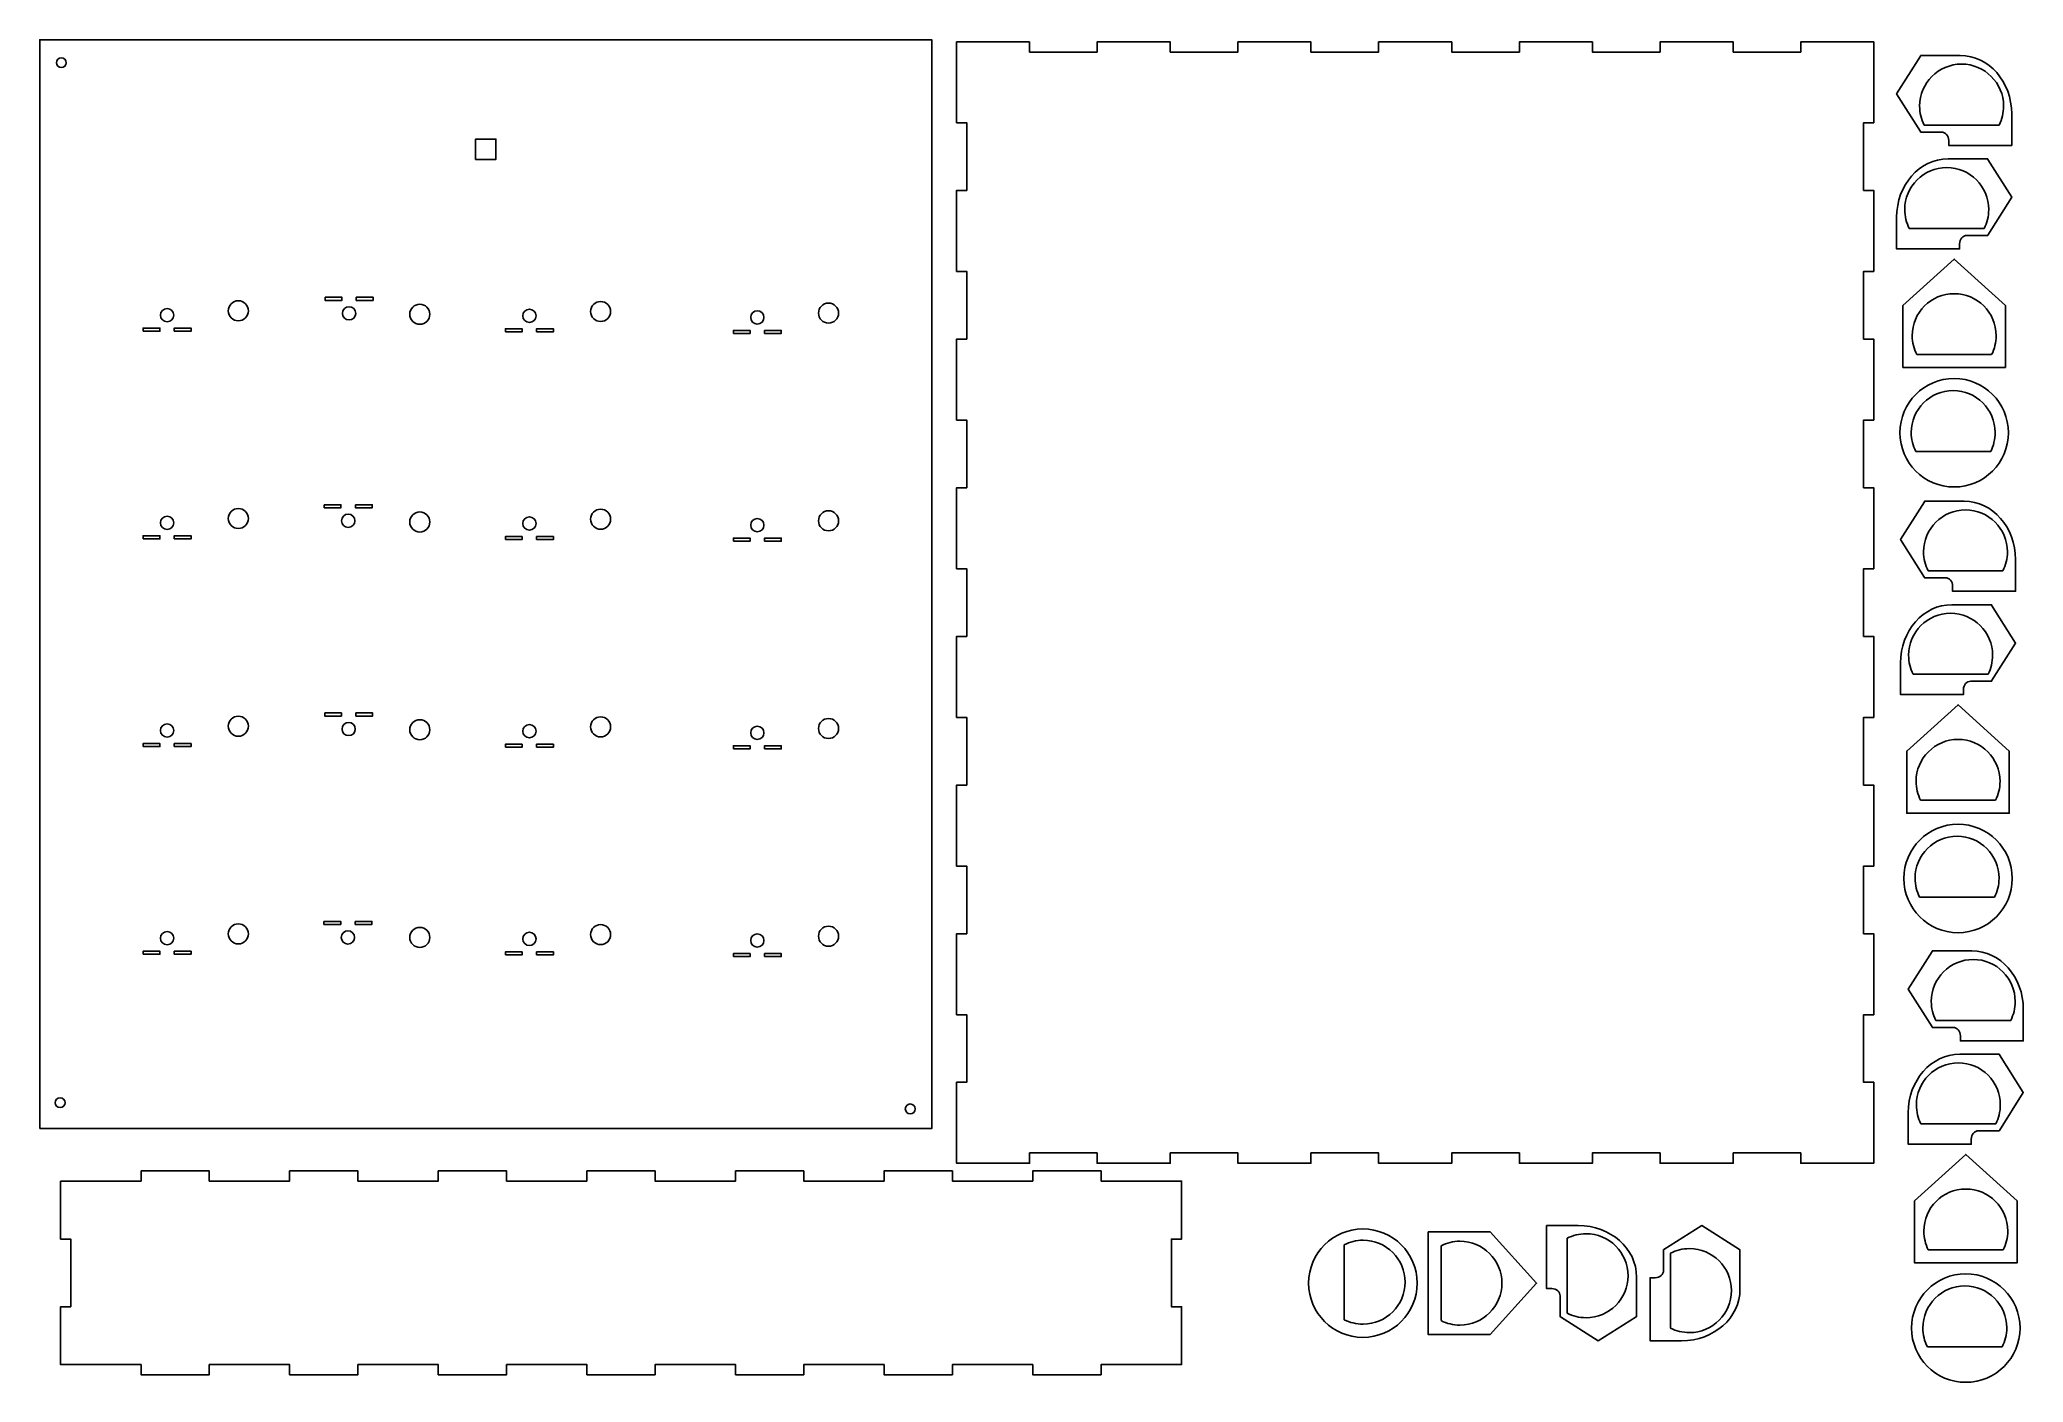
# Model space of a CAD drawing. Extents: x -74 to 510, y -147 to 248.
import ezdxf

# ---------------------------------------------------------------- set-up
doc = ezdxf.new("R2010")
doc.units = 0
doc.layers.get('0').update_dxf_attribs({"linetype": 'CONTINUOUS'})

msp = doc.modelspace()

# ---------------------------------------------------------------- linework, layer by layer
at = {"color": 7}
for points in [[(-73.824987, -72.70635), (-73.824987, 247.750097), (188.792454, 247.750097), (188.792454, -72.70635), (-73.824987, -72.70635)], [(217.5535, 247.100896), (217.5535, 244.100873), (237.463488, 244.100873), (237.463488, 247.100896), (258.982058, 247.100896), (258.982058, 244.100873), (278.892073, 244.100873), (278.892073, 247.100896), (300.410654, 247.100896), (300.410654, 244.100873), (320.320642, 244.100873), (320.320642, 247.100896), (341.839211, 247.100896), (341.839211, 244.100873), (361.749227, 244.100873), (361.749227, 247.100896), (383.267797, 247.100896), (383.267797, 244.100873), (403.177784, 244.100873), (403.177784, 247.100896), (424.696382, 247.100896), (424.696382, 244.100873), (444.60637, 244.100873), (444.60637, 247.100896), (466.079953, 247.100896), (466.079953, 223.305893), (463.079931, 223.305893), (463.079931, 203.395878), (466.079953, 203.395878), (466.079953, 179.555889), (463.079931, 179.555889), (463.079931, 159.645873), (466.079953, 159.645873), (466.079953, 135.805885), (463.079931, 135.805885), (463.079931, 115.895897), (466.079953, 115.895897), (466.079953, 92.055881), (463.079931, 92.055881), (463.079931, 72.145893), (466.079953, 72.145893), (466.079953, 48.305877), (463.079931, 48.305877), (463.079931, 28.395889), (466.079953, 28.395889), (466.079953, 4.555886), (463.079931, 4.555886), (463.079931, -15.354129), (466.079953, -15.354129), (466.079953, -39.194118), (463.079931, -39.194118), (463.079931, -59.104105), (466.079953, -59.104105), (466.079953, -82.899108), (444.60637, -82.899108), (444.60637, -79.899085), (424.696382, -79.899085), (424.696382, -82.899108), (403.177784, -82.899108), (403.177784, -79.899085), (383.267797, -79.899085), (383.267797, -82.899108), (361.749227, -82.899108), (361.749227, -79.899085), (341.839211, -79.899085), (341.839211, -82.899108), (320.320642, -82.899108), (320.320642, -79.899085), (300.410654, -79.899085), (300.410654, -82.899108), (278.892073, -82.899108), (278.892073, -79.899085), (258.982058, -79.899085), (258.982058, -82.899108), (237.463488, -82.899108), (237.463488, -79.899085), (217.5535, -79.899085), (217.5535, -82.899108), (196.079917, -82.899108), (196.079917, -59.104105), (199.079939, -59.104105), (199.079939, -39.194118), (196.079917, -39.194118), (196.079917, -15.354129), (199.079939, -15.354129), (199.079939, 4.555886), (196.079917, 4.555886), (196.079917, 28.395889), (199.079939, 28.395889), (199.079939, 48.305877), (196.079917, 48.305877), (196.079917, 72.145893), (199.079939, 72.145893), (199.079939, 92.055881), (196.079917, 92.055881), (196.079917, 115.895897), (199.079939, 115.895897), (199.079939, 135.805885), (196.079917, 135.805885), (196.079917, 159.645873), (199.079939, 159.645873), (199.079939, 179.555889), (196.079917, 179.555889), (196.079917, 203.395878), (199.079939, 203.395878), (199.079939, 223.305893), (196.079917, 223.305893), (196.079917, 247.100896), (217.5535, 247.100896)], [(-67.438728, 242.427166), (-67.438728, 242.427166)], [(-67.4387, 242.427194), (-67.4387, 242.427194)], [(-67.4387, 242.427194), (-67.4387, 242.427194)], [(485.989698, 220.571315), (479.86521, 220.571315), (479.86521, 220.6903), (472.805831, 231.804324), (479.86521, 242.918235), (479.86521, 243.080598), (491.541802, 243.080598)], [(506.681288, 225.906416), (506.681288, 216.610496), (506.681288, 216.610496)], [(54.483677, 212.518832), (54.483677, 218.518832), (60.483677, 218.518832), (60.483677, 212.518832), (54.483677, 212.518832)], [(506.681288, 216.610496), (488.145669, 216.610496), (488.145669, 218.11474)], [(493.497421, 190.134608), (499.621909, 190.134608), (499.621909, 190.253593), (506.681288, 201.367617), (499.621909, 212.481528), (499.621909, 212.643891), (487.945317, 212.643891)], [(472.805831, 195.469709), (472.805831, 186.173789), (472.805831, 186.173789)], [(472.805831, 186.173789), (491.34145, 186.173789), (491.34145, 187.678033)], [(474.649141, 151.277124), (504.837978, 151.277124), (504.837978, 169.544493), (489.748366, 183.199308), (474.649141, 169.544493), (474.649141, 151.277124), (474.649141, 151.277124)], [(-15.350551, 170.911756), (-15.350551, 170.911756)], [(10.202079, 171.938774), (10.202079, 171.038774), (15.125708, 171.038774), (15.125708, 171.938774), (10.202079, 171.938774)], [(19.388695, 171.938774), (19.388695, 171.038774), (24.312323, 171.038774), (24.312323, 171.938774), (19.388695, 171.938774)], [(38.066157, 169.879133), (38.066157, 169.879133)], [(91.303879, 170.705113), (91.303879, 170.705113)], [(158.394762, 170.234422), (158.394762, 170.234422)], [(-36.316791, 168.640383), (-36.316791, 168.640383)], [(17.257199, 165.260185), (17.257199, 165.260185)], [(70.337667, 168.433768), (70.337667, 168.433768)], [(137.428522, 167.963021), (137.428522, 167.963021)], [(-43.371911, 161.961823), (-43.371911, 162.861823), (-38.448283, 162.861823), (-38.448283, 161.961823), (-43.371911, 161.961823)], [(-34.185296, 161.961823), (-34.185296, 162.861823), (-29.261667, 162.861823), (-29.261667, 161.961823), (-34.185296, 161.961823)], [(63.28252, 161.75518), (63.28252, 162.65518), (68.206148, 162.65518), (68.206148, 161.75518), (63.28252, 161.75518)], [(72.46922, 161.75518), (72.46922, 162.65518), (77.392848, 162.65518), (77.392848, 161.75518), (72.46922, 161.75518)], [(130.373402, 161.284433), (130.373402, 162.184433), (135.297031, 162.184433), (135.297031, 161.284433), (130.373402, 161.284433)], [(139.560046, 161.284433), (139.560046, 162.184433), (144.483674, 162.184433), (144.483674, 161.284433), (139.560046, 161.284433)], [(473.7819, 132.07145), (473.7819, 132.07145)], [(487.130073, 89.387063), (481.005586, 89.387063), (481.005586, 89.506048), (473.946206, 100.620072), (481.005586, 111.733983), (481.005586, 111.896346), (492.682177, 111.896346)], [(-36.316791, 107.512997), (-36.316791, 107.512997)], [(-15.350551, 109.78437), (-15.350551, 109.78437)], [(9.950845, 110.894954), (9.950845, 109.994954), (14.874473, 109.994954), (14.874473, 110.894954), (9.950845, 110.894954)], [(19.137545, 110.894954), (19.137545, 109.994954), (24.061174, 109.994954), (24.061174, 110.894954), (19.137545, 110.894954)], [(38.066157, 108.751747), (38.066157, 108.751747)], [(70.337667, 107.306382), (70.337667, 107.306382)], [(91.303879, 109.577727), (91.303879, 109.577727)], [(137.428522, 106.835635), (137.428522, 106.835635)], [(158.394762, 109.107036), (158.394762, 109.107036)], [(-43.371911, 100.834409), (-43.371911, 101.734409), (-38.448283, 101.734409), (-38.448283, 100.834409), (-43.371911, 100.834409)], [(-34.185296, 100.834409), (-34.185296, 101.734409), (-29.261667, 101.734409), (-29.261667, 100.834409), (-34.185296, 100.834409)], [(17.005993, 104.216365), (17.005993, 104.216365)], [(63.28252, 100.627822), (63.28252, 101.527822), (68.206148, 101.527822), (68.206148, 100.627822), (63.28252, 100.627822)], [(72.46922, 100.627822), (72.46922, 101.527822), (77.392848, 101.527822), (77.392848, 100.627822), (72.46922, 100.627822)], [(130.373402, 100.157075), (130.373402, 101.057075), (135.297031, 101.057075), (135.297031, 100.157075), (130.373402, 100.157075)], [(139.560046, 100.157075), (139.560046, 101.057075), (144.483674, 101.057075), (144.483674, 100.157075), (139.560046, 100.157075)], [(507.821664, 94.722164), (507.821664, 85.426244), (507.821664, 85.426244)], [(507.821664, 85.426244), (489.286045, 85.426244), (489.286045, 86.930488)], [(494.637797, 58.950356), (500.762284, 58.950356), (500.762284, 59.069341), (507.821664, 70.183365), (500.762284, 81.297276), (500.762284, 81.459639), (489.085692, 81.459639)], [(473.946206, 64.285457), (473.946206, 54.989537), (473.946206, 54.989537)], [(473.946206, 54.989537), (492.481825, 54.989537), (492.481825, 56.493781)], [(-15.350551, 48.656984), (-15.350551, 48.656984)], [(10.076462, 49.599956), (10.076462, 48.699956), (15.000091, 48.699956), (15.000091, 49.599956), (10.076462, 49.599956)], [(19.263162, 49.599956), (19.263162, 48.699956), (24.186791, 48.699956), (24.186791, 49.599956), (19.263162, 49.599956)], [(38.066157, 47.624361), (38.066157, 47.624361)], [(91.303879, 48.450369), (91.303879, 48.450369)], [(158.394762, 47.979679), (158.394762, 47.979679)], [(475.789516, 20.092872), (505.978353, 20.092872), (505.978353, 38.360241), (490.888741, 52.015055), (475.789516, 38.360241), (475.789516, 20.092872), (475.789516, 20.092872)], [(-36.316791, 46.385583), (-36.316791, 46.385583)], [(17.13161, 42.921367), (17.13161, 42.921367)], [(70.337667, 46.178996), (70.337667, 46.178996)], [(137.428522, 45.708249), (137.428522, 45.708249)], [(-43.371911, 39.707023), (-43.371911, 40.607023), (-38.448283, 40.607023), (-38.448283, 39.707023), (-43.371911, 39.707023)], [(-34.185296, 39.707023), (-34.185296, 40.607023), (-29.261667, 40.607023), (-29.261667, 39.707023), (-34.185296, 39.707023)], [(63.28252, 39.500408), (63.28252, 40.400408), (68.206148, 40.400408), (68.206148, 39.500408), (63.28252, 39.500408)], [(72.46922, 39.500408), (72.46922, 40.400408), (77.392848, 40.400408), (77.392848, 39.500408), (72.46922, 39.500408)], [(130.373402, 39.029689), (130.373402, 39.929689), (135.297031, 39.929689), (135.297031, 39.029689), (130.373402, 39.029689)], [(139.560046, 39.029689), (139.560046, 39.929689), (144.483674, 39.929689), (144.483674, 39.029689), (139.560046, 39.029689)], [(474.922276, 0.887198), (474.922276, 0.887198)], [(-36.316791, -14.741747), (-36.316791, -14.741747)], [(-15.350551, -12.470374), (-15.350551, -12.470374)], [(9.865755, -11.73032), (9.865755, -12.63032), (14.789383, -12.63032), (14.789383, -11.73032), (9.865755, -11.73032)], [(19.052455, -11.73032), (19.052455, -12.63032), (23.976084, -12.63032), (23.976084, -11.73032), (19.052455, -11.73032)], [(38.066157, -13.502997), (38.066157, -13.502997)], [(70.337667, -14.948362), (70.337667, -14.948362)], [(91.303879, -12.677017), (91.303879, -12.677017)], [(137.428522, -15.419108), (137.428522, -15.419108)], [(158.394762, -13.147707), (158.394762, -13.147707)], [(-43.371911, -21.420335), (-43.371911, -20.520335), (-38.448283, -20.520335), (-38.448283, -21.420335), (-43.371911, -21.420335)], [(-34.185296, -21.420335), (-34.185296, -20.520335), (-29.261667, -20.520335), (-29.261667, -21.420335), (-34.185296, -21.420335)], [(16.920931, -18.408908), (16.920931, -18.408908)], [(63.28252, -21.62695), (63.28252, -20.72695), (68.206148, -20.72695), (68.206148, -21.62695), (63.28252, -21.62695)], [(72.46922, -21.62695), (72.46922, -20.72695), (77.392848, -20.72695), (77.392848, -21.62695), (72.46922, -21.62695)], [(130.373402, -22.097697), (130.373402, -21.197697), (135.297031, -21.197697), (135.297031, -22.097697), (130.373402, -22.097697)], [(139.560046, -22.097697), (139.560046, -21.197697), (144.483674, -21.197697), (144.483674, -22.097697), (139.560046, -22.097697)], [(489.410767, -42.937525), (483.28628, -42.937525), (483.28628, -42.81854), (476.2269, -31.704516), (483.28628, -20.590605), (483.28628, -20.428242), (494.962871, -20.428242)], [(510.102358, -37.602424), (510.102358, -46.898344), (510.102358, -46.898344)], [(510.102358, -46.898344), (491.566739, -46.898344), (491.566739, -45.3941)], [(496.918491, -73.374232), (503.042978, -73.374232), (503.042978, -73.255247), (510.102358, -62.141223), (503.042978, -51.027312), (503.042978, -50.864949), (491.366387, -50.864949)], [(-67.80175, -63.650003), (-67.80175, -63.650003)], [(-67.801722, -63.649975), (-67.801722, -63.649975)], [(-67.801722, -63.649975), (-67.801722, -63.649975)], [(182.437243, -65.478916), (182.437243, -65.478916)], [(182.437272, -65.478916), (182.437272, -65.478916)], [(182.4373, -65.478916), (182.4373, -65.478916)], [(476.2269, -68.039131), (476.2269, -77.335051), (476.2269, -77.335051)], [(476.2269, -77.335051), (494.762519, -77.335051), (494.762519, -75.830807)], [(478.070211, -112.231716), (508.259048, -112.231716), (508.259048, -93.964347), (493.169435, -80.309532), (478.070211, -93.964347), (478.070211, -112.231716), (478.070211, -112.231716)], [(-67.69183, -88.179641), (-43.986828, -88.179641), (-43.986828, -85.179647), (-23.896828, -85.179647), (-23.896828, -88.179641), (-0.23683, -88.179641), (-0.23683, -85.179647), (19.853171, -85.179647), (19.853171, -88.179641), (43.513172, -88.179641), (43.513172, -85.179647), (63.603164, -85.179647), (63.603164, -88.179641), (87.263179, -88.179641), (87.263179, -85.179647), (107.353168, -85.179647), (107.353168, -88.179641), (131.013183, -88.179641), (131.013183, -85.179647), (151.103172, -85.179647), (151.103172, -88.179641), (174.763159, -88.179641), (174.763159, -85.179647), (194.853173, -85.179647), (194.853173, -88.179641), (218.51316, -88.179641), (218.51316, -85.179647), (238.603178, -85.179647), (238.603178, -88.179641), (262.308179, -88.179641), (262.308179, -105.224649), (259.308157, -105.224649), (259.308157, -125.134665), (262.308179, -125.134665), (262.308179, -142.179645), (238.603178, -142.179645), (238.603178, -145.179668), (218.51316, -145.179668), (218.51316, -142.179645), (194.853173, -142.179645), (194.853173, -145.179668), (174.763159, -145.179668), (174.763159, -142.179645), (151.103172, -142.179645), (151.103172, -145.179668), (131.013183, -145.179668), (131.013183, -142.179645), (107.353168, -142.179645), (107.353168, -145.179668), (87.263179, -145.179668), (87.263179, -142.179645), (63.603164, -142.179645), (63.603164, -145.179668), (43.513172, -145.179668), (43.513172, -142.179645), (19.853171, -142.179645), (19.853171, -145.179668), (-0.23683, -145.179668), (-0.23683, -142.179645), (-23.896828, -142.179645), (-23.896828, -145.179668), (-43.986828, -145.179668), (-43.986828, -142.179645), (-67.69183, -142.179645), (-67.69183, -125.134665), (-64.691827, -125.134665), (-64.691827, -105.224649), (-67.69183, -105.224649), (-67.69183, -88.179641)], [(315.684267, -102.249774), (315.684267, -102.249774)], [(334.889941, -103.117015), (334.889941, -133.305852), (353.15731, -133.305852), (366.812124, -118.21624), (353.15731, -103.117015), (334.889941, -103.117015), (334.889941, -103.117015)], [(369.786606, -101.273705), (369.786606, -119.809324), (371.29085, -119.809324)], [(379.082526, -101.273705), (369.786606, -101.273705), (369.786606, -101.273705)], [(404.184132, -114.457572), (404.184132, -108.333084), (404.303117, -108.333084), (415.417141, -101.273705), (426.531052, -108.333084), (426.693415, -108.333084), (426.693415, -120.009676)], [(373.747425, -121.965295), (373.747425, -128.089783), (373.86641, -128.089783), (384.980434, -135.149163), (396.094345, -128.089783), (396.256708, -128.089783), (396.256708, -116.413191)], [(400.223313, -135.149163), (400.223313, -116.613544), (401.727557, -116.613544)], [(477.20297, -131.43739), (477.20297, -131.43739)], [(409.519233, -135.149163), (400.223313, -135.149163), (400.223313, -135.149163)]]:
    msp.add_lwpolyline(points, dxfattribs=at)
at = {"color": 1}
for points in [[(479.580104, 228.193093), (479.580104, 228.193093)], [(502.972101, 222.640174), (480.906068, 222.640174)], [(475.200114, 197.756386), (475.200114, 197.756386)], [(498.592111, 192.203466), (476.526078, 192.203466)], [(477.390111, 160.633524), (477.390111, 160.633524)], [(500.7821, 155.080604), (478.716076, 155.080604)], [(477.100614, 132.133511), (477.100614, 132.133511)], [(500.492631, 126.580591), (478.426578, 126.580591)], [(480.720479, 97.008841), (480.720479, 97.008841)], [(504.112476, 91.455921), (482.046444, 91.455921)], [(476.340489, 66.572134), (476.340489, 66.572134)], [(499.732486, 61.019214), (477.666454, 61.019214)], [(478.530487, 29.449272), (478.530487, 29.449272)], [(501.922476, 23.896352), (479.856451, 23.896352)], [(478.240989, 0.949259), (478.240989, 0.949259)], [(501.633006, -4.603661), (479.566954, -4.603661)], [(483.001173, -35.315747), (483.001173, -35.315747)], [(506.393171, -40.868666), (484.327138, -40.868666)], [(478.621183, -65.752454), (478.621183, -65.752454)], [(502.01318, -71.305374), (479.947148, -71.305374)], [(375.816283, -127.059985), (375.816283, -104.993952)], [(381.369203, -103.667988), (381.369203, -103.667988)], [(480.811181, -102.875316), (480.811181, -102.875316)], [(310.193408, -128.960505), (310.193408, -106.894452)], [(315.746328, -105.568488), (315.746328, -105.568488)], [(338.693421, -129.249974), (338.693421, -107.18395)], [(344.246341, -105.857986), (344.246341, -105.857986)], [(406.25299, -131.439975), (406.25299, -109.373942)], [(411.80591, -108.047978), (411.80591, -108.047978)], [(504.20317, -108.428236), (482.137146, -108.428236)], [(480.521683, -131.375329), (480.521683, -131.375329)], [(503.9137, -136.928249), (481.847648, -136.928249)]]:
    msp.add_lwpolyline(points, dxfattribs=at)
at = {"color": 7}
for points in [[(-68.888728, 240.977165), (-68.888728, 241.777978), (-68.239541, 242.427166), (-67.438728, 242.427166)], [(-67.438728, 239.527165), (-68.239541, 239.527165), (-68.888728, 240.176353), (-68.888728, 240.977165)], [(-68.8887, 240.977194), (-68.8887, 241.778006), (-68.239513, 242.427194), (-67.4387, 242.427194)], [(-68.8887, 240.977194), (-68.8887, 241.778006), (-68.239513, 242.427194), (-67.4387, 242.427194)], [(-67.4387, 239.527194), (-68.239513, 239.527194), (-68.8887, 240.176381), (-68.8887, 240.977194)], [(-67.4387, 239.527194), (-68.239513, 239.527194), (-68.8887, 240.176381), (-68.8887, 240.977194)], [(-67.438728, 242.427166), (-66.637915, 242.427166), (-65.988728, 241.777978), (-65.988728, 240.977165)], [(-65.988728, 240.977165), (-65.988728, 240.176353), (-66.637915, 239.527165), (-67.438728, 239.527165)], [(-67.4387, 242.427194), (-66.637887, 242.427194), (-65.9887, 241.778006), (-65.9887, 240.977194)], [(-67.4387, 242.427194), (-66.637887, 242.427194), (-65.9887, 241.778006), (-65.9887, 240.977194)], [(-65.9887, 240.977194), (-65.9887, 240.176381), (-66.637887, 239.527194), (-67.4387, 239.527194)], [(-65.9887, 240.977194), (-65.9887, 240.176381), (-66.637887, 239.527194), (-67.4387, 239.527194)], [(491.541802, 243.080598), (499.93121, 243.080598), (506.681288, 235.423288), (506.681288, 225.906416)], [(488.145669, 218.11474), (488.145669, 219.474289), (487.188188, 220.571315), (485.989698, 220.571315)], [(487.945317, 212.643891), (479.555909, 212.643891), (472.805831, 204.986581), (472.805831, 195.469709)], [(491.34145, 187.678033), (491.34145, 189.037582), (492.298931, 190.134608), (493.497421, 190.134608)], [(-18.300547, 167.961756), (-18.300547, 169.590995), (-16.979797, 170.911756), (-15.350551, 170.911756)], [(-15.350551, 170.911756), (-13.721306, 170.911756), (-12.400555, 169.590995), (-12.400555, 167.961756)], [(35.116161, 166.929133), (35.116161, 168.558372), (36.436911, 169.879133), (38.066157, 169.879133)], [(38.066157, 169.879133), (39.695402, 169.879133), (41.016153, 168.558372), (41.016153, 166.929133)], [(88.353883, 167.755113), (88.353883, 169.384352), (89.674634, 170.705113), (91.303879, 170.705113)], [(91.303879, 170.705113), (92.933125, 170.705113), (94.253875, 169.384352), (94.253875, 167.755113)], [(155.444766, 167.284423), (155.444766, 168.913662), (156.765517, 170.234422), (158.394762, 170.234422)], [(158.394762, 170.234422), (160.024007, 170.234422), (161.344758, 168.913662), (161.344758, 167.284423)], [(-38.266791, 166.690383), (-38.266791, 167.767344), (-37.393735, 168.640383), (-36.316791, 168.640383)], [(-36.316791, 164.740383), (-37.393735, 164.740383), (-38.266791, 165.613423), (-38.266791, 166.690383)], [(-36.316791, 168.640383), (-35.239831, 168.640383), (-34.366791, 167.767344), (-34.366791, 166.690383)], [(-34.366791, 166.690383), (-34.366791, 165.613423), (-35.239831, 164.740383), (-36.316791, 164.740383)], [(-15.350551, 165.011755), (-16.979797, 165.011755), (-18.300547, 166.332516), (-18.300547, 167.961756)], [(-12.400555, 167.961756), (-12.400555, 166.332516), (-13.721306, 165.011755), (-15.350551, 165.011755)], [(17.257199, 169.160185), (16.180255, 169.160185), (15.307199, 168.287146), (15.307199, 167.210185)], [(15.307199, 167.210185), (15.307199, 166.133225), (16.180255, 165.260185), (17.257199, 165.260185)], [(19.207199, 167.210185), (19.207199, 168.287146), (18.33416, 169.160185), (17.257199, 169.160185)], [(17.257199, 165.260185), (18.33416, 165.260185), (19.207199, 166.133225), (19.207199, 167.210185)], [(38.066157, 163.979133), (36.436911, 163.979133), (35.116161, 165.299893), (35.116161, 166.929133)], [(41.016153, 166.929133), (41.016153, 165.299893), (39.695402, 163.979133), (38.066157, 163.979133)], [(68.387667, 166.483768), (68.387667, 167.560729), (69.260724, 168.433768), (70.337667, 168.433768)], [(70.337667, 164.533768), (69.260724, 164.533768), (68.387667, 165.406808), (68.387667, 166.483768)], [(70.337667, 168.433768), (71.414628, 168.433768), (72.287667, 167.560729), (72.287667, 166.483768)], [(72.287667, 166.483768), (72.287667, 165.406808), (71.414628, 164.533768), (70.337667, 164.533768)], [(91.303879, 164.805112), (89.674634, 164.805112), (88.353883, 166.125873), (88.353883, 167.755113)], [(94.253875, 167.755113), (94.253875, 166.125873), (92.933125, 164.805112), (91.303879, 164.805112)], [(135.478522, 166.013022), (135.478522, 167.089982), (136.351578, 167.963021), (137.428522, 167.963021)], [(137.428522, 164.063022), (136.351578, 164.063022), (135.478522, 164.936061), (135.478522, 166.013022)], [(137.428522, 167.963021), (138.505482, 167.963021), (139.378522, 167.089982), (139.378522, 166.013022)], [(139.378522, 166.013022), (139.378522, 164.936061), (138.505482, 164.063022), (137.428522, 164.063022)], [(158.394762, 164.334422), (156.765517, 164.334422), (155.444766, 165.655183), (155.444766, 167.284423)], [(161.344758, 167.284423), (161.344758, 165.655183), (160.024007, 164.334422), (158.394762, 164.334422)], [(489.739075, 148.037608), (480.921857, 148.037608), (473.7819, 140.888665), (473.7819, 132.07145)], [(505.705219, 132.07145), (505.705219, 140.888665), (498.556264, 148.037608), (489.739075, 148.037608)], [(473.7819, 132.07145), (473.7819, 123.254263), (480.921857, 116.114323), (489.739075, 116.114323)], [(489.739075, 116.114323), (498.556264, 116.114323), (505.705219, 123.254263), (505.705219, 132.07145)], [(492.682177, 111.896346), (501.071586, 111.896346), (507.821664, 104.239036), (507.821664, 94.722164)], [(-38.266791, 105.562997), (-38.266791, 106.639958), (-37.393735, 107.512997), (-36.316791, 107.512997)], [(-36.316791, 103.612997), (-37.393735, 103.612997), (-38.266791, 104.486037), (-38.266791, 105.562997)], [(-36.316791, 107.512997), (-35.239831, 107.512997), (-34.366791, 106.639958), (-34.366791, 105.562997)], [(-34.366791, 105.562997), (-34.366791, 104.486037), (-35.239831, 103.612997), (-36.316791, 103.612997)], [(-18.300547, 106.83437), (-18.300547, 108.463609), (-16.979797, 109.78437), (-15.350551, 109.78437)], [(-15.350551, 103.884369), (-16.979797, 103.884369), (-18.300547, 105.20513), (-18.300547, 106.83437)], [(-15.350551, 109.78437), (-13.721306, 109.78437), (-12.400555, 108.463609), (-12.400555, 106.83437)], [(-12.400555, 106.83437), (-12.400555, 105.20513), (-13.721306, 103.884369), (-15.350551, 103.884369)], [(17.005993, 108.116365), (15.929049, 108.116365), (15.055993, 107.243326), (15.055993, 106.166365)], [(15.055993, 106.166365), (15.055993, 105.089405), (15.929049, 104.216365), (17.005993, 104.216365)], [(18.955993, 106.166365), (18.955993, 107.243326), (18.082954, 108.116365), (17.005993, 108.116365)], [(17.005993, 104.216365), (18.082954, 104.216365), (18.955993, 105.089405), (18.955993, 106.166365)], [(35.116161, 105.801747), (35.116161, 107.430986), (36.436911, 108.751747), (38.066157, 108.751747)], [(38.066157, 102.851747), (36.436911, 102.851747), (35.116161, 104.172507), (35.116161, 105.801747)], [(38.066157, 108.751747), (39.695402, 108.751747), (41.016153, 107.430986), (41.016153, 105.801747)], [(41.016153, 105.801747), (41.016153, 104.172507), (39.695402, 102.851747), (38.066157, 102.851747)], [(68.387667, 105.356382), (68.387667, 106.433343), (69.260724, 107.306382), (70.337667, 107.306382)], [(70.337667, 103.406382), (69.260724, 103.406382), (68.387667, 104.279422), (68.387667, 105.356382)], [(70.337667, 107.306382), (71.414628, 107.306382), (72.287667, 106.433343), (72.287667, 105.356382)], [(72.287667, 105.356382), (72.287667, 104.279422), (71.414628, 103.406382), (70.337667, 103.406382)], [(88.353883, 106.627727), (88.353883, 108.256966), (89.674634, 109.577727), (91.303879, 109.577727)], [(91.303879, 103.677726), (89.674634, 103.677726), (88.353883, 104.998487), (88.353883, 106.627727)], [(91.303879, 109.577727), (92.933125, 109.577727), (94.253875, 108.256966), (94.253875, 106.627727)], [(94.253875, 106.627727), (94.253875, 104.998487), (92.933125, 103.677726), (91.303879, 103.677726)], [(135.478522, 104.885636), (135.478522, 105.962596), (136.351578, 106.835635), (137.428522, 106.835635)], [(137.428522, 106.835635), (138.505482, 106.835635), (139.378522, 105.962596), (139.378522, 104.885636)], [(155.444766, 106.157037), (155.444766, 107.786276), (156.765517, 109.107036), (158.394762, 109.107036)], [(158.394762, 103.207036), (156.765517, 103.207036), (155.444766, 104.527797), (155.444766, 106.157037)], [(158.394762, 109.107036), (160.024007, 109.107036), (161.344758, 107.786276), (161.344758, 106.157037)], [(161.344758, 106.157037), (161.344758, 104.527797), (160.024007, 103.207036), (158.394762, 103.207036)], [(137.428522, 102.935636), (136.351578, 102.935636), (135.478522, 103.808675), (135.478522, 104.885636)], [(139.378522, 104.885636), (139.378522, 103.808675), (138.505482, 102.935636), (137.428522, 102.935636)], [(489.286045, 86.930488), (489.286045, 88.290037), (488.328564, 89.387063), (487.130073, 89.387063)], [(489.085692, 81.459639), (480.696284, 81.459639), (473.946206, 73.802329), (473.946206, 64.285457)], [(492.481825, 56.493781), (492.481825, 57.85333), (493.439306, 58.950356), (494.637797, 58.950356)], [(-18.300547, 45.706984), (-18.300547, 47.336223), (-16.979797, 48.656984), (-15.350551, 48.656984)], [(-15.350551, 48.656984), (-13.721306, 48.656984), (-12.400555, 47.336223), (-12.400555, 45.706984)], [(17.13161, 46.821367), (16.054667, 46.821367), (15.18161, 45.948328), (15.18161, 44.871367)], [(19.08161, 44.871367), (19.08161, 45.948328), (18.208571, 46.821367), (17.13161, 46.821367)], [(35.116161, 44.674361), (35.116161, 46.3036), (36.436911, 47.624361), (38.066157, 47.624361)], [(38.066157, 47.624361), (39.695402, 47.624361), (41.016153, 46.3036), (41.016153, 44.674361)], [(88.353883, 45.500369), (88.353883, 47.129608), (89.674634, 48.450369), (91.303879, 48.450369)], [(91.303879, 48.450369), (92.933125, 48.450369), (94.253875, 47.129608), (94.253875, 45.500369)], [(155.444766, 45.029679), (155.444766, 46.658918), (156.765517, 47.979679), (158.394762, 47.979679)], [(158.394762, 47.979679), (160.024007, 47.979679), (161.344758, 46.658918), (161.344758, 45.029679)], [(-38.266791, 44.435583), (-38.266791, 45.512543), (-37.393735, 46.385583), (-36.316791, 46.385583)], [(-36.316791, 42.485583), (-37.393735, 42.485583), (-38.266791, 43.358622), (-38.266791, 44.435583)], [(-36.316791, 46.385583), (-35.239831, 46.385583), (-34.366791, 45.512543), (-34.366791, 44.435583)], [(-34.366791, 44.435583), (-34.366791, 43.358622), (-35.239831, 42.485583), (-36.316791, 42.485583)], [(-15.350551, 42.756983), (-16.979797, 42.756983), (-18.300547, 44.077744), (-18.300547, 45.706984)], [(-12.400555, 45.706984), (-12.400555, 44.077744), (-13.721306, 42.756983), (-15.350551, 42.756983)], [(15.18161, 44.871367), (15.18161, 43.794407), (16.054667, 42.921367), (17.13161, 42.921367)], [(17.13161, 42.921367), (18.208571, 42.921367), (19.08161, 43.794407), (19.08161, 44.871367)], [(38.066157, 41.724361), (36.436911, 41.724361), (35.116161, 43.045121), (35.116161, 44.674361)], [(41.016153, 44.674361), (41.016153, 43.045121), (39.695402, 41.724361), (38.066157, 41.724361)], [(68.387667, 44.228996), (68.387667, 45.305957), (69.260724, 46.178996), (70.337667, 46.178996)], [(70.337667, 42.278996), (69.260724, 42.278996), (68.387667, 43.152036), (68.387667, 44.228996)], [(70.337667, 46.178996), (71.414628, 46.178996), (72.287667, 45.305957), (72.287667, 44.228996)], [(72.287667, 44.228996), (72.287667, 43.152036), (71.414628, 42.278996), (70.337667, 42.278996)], [(91.303879, 42.550369), (89.674634, 42.550369), (88.353883, 43.871129), (88.353883, 45.500369)], [(94.253875, 45.500369), (94.253875, 43.871129), (92.933125, 42.550369), (91.303879, 42.550369)], [(135.478522, 43.75825), (135.478522, 44.83521), (136.351578, 45.708249), (137.428522, 45.708249)], [(137.428522, 41.80825), (136.351578, 41.80825), (135.478522, 42.681289), (135.478522, 43.75825)], [(137.428522, 45.708249), (138.505482, 45.708249), (139.378522, 44.83521), (139.378522, 43.75825)], [(139.378522, 43.75825), (139.378522, 42.681289), (138.505482, 41.80825), (137.428522, 41.80825)], [(158.394762, 42.079678), (156.765517, 42.079678), (155.444766, 43.400439), (155.444766, 45.029679)], [(161.344758, 45.029679), (161.344758, 43.400439), (160.024007, 42.079678), (158.394762, 42.079678)], [(490.87945, 16.853356), (482.062233, 16.853356), (474.922276, 9.704413), (474.922276, 0.887198)], [(506.845594, 0.887198), (506.845594, 9.704413), (499.69664, 16.853356), (490.87945, 16.853356)], [(474.922276, 0.887198), (474.922276, -7.929989), (482.062233, -15.069929), (490.87945, -15.069929)], [(490.87945, -15.069929), (499.69664, -15.069929), (506.845594, -7.929989), (506.845594, 0.887198)], [(-38.266791, -16.691747), (-38.266791, -15.614786), (-37.393735, -14.741747), (-36.316791, -14.741747)], [(-36.316791, -18.641747), (-37.393735, -18.641747), (-38.266791, -17.768707), (-38.266791, -16.691747)], [(-36.316791, -14.741747), (-35.239831, -14.741747), (-34.366791, -15.614786), (-34.366791, -16.691747)], [(-34.366791, -16.691747), (-34.366791, -17.768707), (-35.239831, -18.641747), (-36.316791, -18.641747)], [(-18.300547, -15.420373), (-18.300547, -13.791135), (-16.979797, -12.470374), (-15.350551, -12.470374)], [(-15.350551, -18.370374), (-16.979797, -18.370374), (-18.300547, -17.049614), (-18.300547, -15.420373)], [(-15.350551, -12.470374), (-13.721306, -12.470374), (-12.400555, -13.791135), (-12.400555, -15.420373)], [(-12.400555, -15.420373), (-12.400555, -17.049614), (-13.721306, -18.370374), (-15.350551, -18.370374)], [(16.920931, -14.508908), (15.843988, -14.508908), (14.970931, -15.381948), (14.970931, -16.458908)], [(14.970931, -16.458908), (14.970931, -17.535869), (15.843988, -18.408908), (16.920931, -18.408908)], [(18.870931, -16.458908), (18.870931, -15.381948), (17.997892, -14.508908), (16.920931, -14.508908)], [(16.920931, -18.408908), (17.997892, -18.408908), (18.870931, -17.535869), (18.870931, -16.458908)], [(35.116161, -16.452996), (35.116161, -14.823757), (36.436911, -13.502997), (38.066157, -13.502997)], [(38.066157, -19.402997), (36.436911, -19.402997), (35.116161, -18.082237), (35.116161, -16.452996)], [(38.066157, -13.502997), (39.695402, -13.502997), (41.016153, -14.823757), (41.016153, -16.452996)], [(41.016153, -16.452996), (41.016153, -18.082237), (39.695402, -19.402997), (38.066157, -19.402997)], [(68.387667, -16.898362), (68.387667, -15.821401), (69.260724, -14.948362), (70.337667, -14.948362)], [(70.337667, -18.848362), (69.260724, -18.848362), (68.387667, -17.975322), (68.387667, -16.898362)], [(70.337667, -14.948362), (71.414628, -14.948362), (72.287667, -15.821401), (72.287667, -16.898362)], [(72.287667, -16.898362), (72.287667, -17.975322), (71.414628, -18.848362), (70.337667, -18.848362)], [(88.353883, -15.627017), (88.353883, -13.997778), (89.674634, -12.677017), (91.303879, -12.677017)], [(91.303879, -18.577017), (89.674634, -18.577017), (88.353883, -17.256257), (88.353883, -15.627017)], [(91.303879, -12.677017), (92.933125, -12.677017), (94.253875, -13.997778), (94.253875, -15.627017)], [(94.253875, -15.627017), (94.253875, -17.256257), (92.933125, -18.577017), (91.303879, -18.577017)], [(135.478522, -17.369108), (135.478522, -16.292148), (136.351578, -15.419108), (137.428522, -15.419108)], [(137.428522, -19.319108), (136.351578, -19.319108), (135.478522, -18.446069), (135.478522, -17.369108)], [(137.428522, -15.419108), (138.505482, -15.419108), (139.378522, -16.292148), (139.378522, -17.369108)], [(139.378522, -17.369108), (139.378522, -18.446069), (138.505482, -19.319108), (137.428522, -19.319108)], [(155.444766, -16.097707), (155.444766, -14.468468), (156.765517, -13.147707), (158.394762, -13.147707)], [(158.394762, -19.047708), (156.765517, -19.047708), (155.444766, -17.726947), (155.444766, -16.097707)], [(158.394762, -13.147707), (160.024007, -13.147707), (161.344758, -14.468468), (161.344758, -16.097707)], [(161.344758, -16.097707), (161.344758, -17.726947), (160.024007, -19.047708), (158.394762, -19.047708)], [(494.962871, -20.428242), (503.35228, -20.428242), (510.102358, -28.085552), (510.102358, -37.602424)], [(491.566739, -45.3941), (491.566739, -44.034551), (490.609258, -42.937525), (489.410767, -42.937525)], [(491.366387, -50.864949), (482.976978, -50.864949), (476.2269, -58.522259), (476.2269, -68.039131)], [(-69.25175, -65.100003), (-69.25175, -64.29919), (-68.602563, -63.650003), (-67.80175, -63.650003)], [(-69.251722, -65.099975), (-69.251722, -64.299162), (-68.602535, -63.649975), (-67.801722, -63.649975)], [(-69.251722, -65.099975), (-69.251722, -64.299162), (-68.602535, -63.649975), (-67.801722, -63.649975)], [(-67.80175, -63.650003), (-67.000938, -63.650003), (-66.351751, -64.29919), (-66.351751, -65.100003)], [(-67.801722, -63.649975), (-67.000909, -63.649975), (-66.351722, -64.299162), (-66.351722, -65.099975)], [(-67.801722, -63.649975), (-67.000909, -63.649975), (-66.351722, -64.299162), (-66.351722, -65.099975)], [(-67.80175, -66.550003), (-68.602563, -66.550003), (-69.25175, -65.900816), (-69.25175, -65.100003)], [(-67.801722, -66.549975), (-68.602535, -66.549975), (-69.251722, -65.900788), (-69.251722, -65.099975)], [(-67.801722, -66.549975), (-68.602535, -66.549975), (-69.251722, -65.900788), (-69.251722, -65.099975)], [(-66.351751, -65.100003), (-66.351751, -65.900816), (-67.000938, -66.550003), (-67.80175, -66.550003)], [(-66.351722, -65.099975), (-66.351722, -65.900788), (-67.000909, -66.549975), (-67.801722, -66.549975)], [(-66.351722, -65.099975), (-66.351722, -65.900788), (-67.000909, -66.549975), (-67.801722, -66.549975)], [(180.987243, -66.928916), (180.987243, -66.128103), (181.636431, -65.478916), (182.437243, -65.478916)], [(182.437243, -68.378916), (181.636431, -68.378916), (180.987243, -67.729729), (180.987243, -66.928916)], [(180.987272, -66.928916), (180.987272, -66.128103), (181.636459, -65.478916), (182.437272, -65.478916)], [(182.437272, -68.378916), (181.636459, -68.378916), (180.987272, -67.729729), (180.987272, -66.928916)], [(180.9873, -66.928916), (180.9873, -66.128103), (181.636487, -65.478916), (182.4373, -65.478916)], [(182.4373, -68.378916), (181.636487, -68.378916), (180.9873, -67.729729), (180.9873, -66.928916)], [(182.437243, -65.478916), (183.238056, -65.478916), (183.887243, -66.128103), (183.887243, -66.928916)], [(183.887243, -66.928916), (183.887243, -67.729729), (183.238056, -68.378916), (182.437243, -68.378916)], [(182.437272, -65.478916), (183.238084, -65.478916), (183.887271, -66.128103), (183.887271, -66.928916)], [(183.887271, -66.928916), (183.887271, -67.729729), (183.238084, -68.378916), (182.437272, -68.378916)], [(182.4373, -65.478916), (183.238113, -65.478916), (183.8873, -66.128103), (183.8873, -66.928916)], [(183.8873, -66.928916), (183.8873, -67.729729), (183.238113, -68.378916), (182.4373, -68.378916)], [(494.762519, -75.830807), (494.762519, -74.471258), (495.72, -73.374232), (496.918491, -73.374232)], [(315.684267, -102.249774), (306.86708, -102.249774), (299.72714, -109.389731), (299.72714, -118.206949)], [(331.650425, -118.206949), (331.650425, -109.389731), (324.501482, -102.249774), (315.684267, -102.249774)], [(396.256708, -116.413191), (396.256708, -108.023783), (388.599398, -101.273705), (379.082526, -101.273705)], [(401.727557, -116.613544), (403.087106, -116.613544), (404.184132, -115.656062), (404.184132, -114.457572)], [(493.160145, -115.471232), (484.342927, -115.471232), (477.20297, -122.620175), (477.20297, -131.43739)], [(509.126288, -131.43739), (509.126288, -122.620175), (501.977334, -115.471232), (493.160145, -115.471232)], [(299.72714, -118.206949), (299.72714, -127.024139), (306.86708, -134.173093), (315.684267, -134.173093)], [(315.684267, -134.173093), (324.501482, -134.173093), (331.650425, -127.024139), (331.650425, -118.206949)], [(371.29085, -119.809324), (372.650399, -119.809324), (373.747425, -120.766805), (373.747425, -121.965295)], [(426.693415, -120.009676), (426.693415, -128.399084), (419.036105, -135.149163), (409.519233, -135.149163)], [(477.20297, -131.43739), (477.20297, -140.254577), (484.342927, -147.394517), (493.160145, -147.394517)], [(493.160145, -147.394517), (501.977334, -147.394517), (509.126288, -140.254577), (509.126288, -131.43739)]]:
    msp.add_open_spline(points, degree=3, dxfattribs=at)
at = {"color": 1}
for points in [[(479.580104, 228.193093), (479.580104, 235.022222), (485.1118, 240.559902), (491.933563, 240.559902)], [(491.933563, 240.559902), (498.755334, 240.559902), (504.287005, 235.02225), (504.287005, 228.193093)], [(480.906068, 222.640174), (480.064397, 224.311437), (479.580104, 226.19369), (479.580104, 228.193093)], [(504.287005, 228.193093), (504.287005, 226.194311), (503.813295, 224.311014), (502.972101, 222.640174)], [(475.200114, 197.756386), (475.200114, 204.585515), (480.73181, 210.123195), (487.553573, 210.123195)], [(487.553573, 210.123195), (494.375344, 210.123195), (499.907015, 204.585543), (499.907015, 197.756386)], [(476.526078, 192.203466), (475.684407, 193.87473), (475.200114, 195.756983), (475.200114, 197.756386)], [(499.907015, 197.756386), (499.907015, 195.757604), (499.433305, 193.874307), (498.592111, 192.203466)], [(477.390111, 160.633524), (477.390111, 167.462653), (482.921808, 173.000333), (489.743571, 173.000333)], [(489.743571, 173.000333), (496.565333, 173.000333), (502.097002, 167.462681), (502.097002, 160.633524)], [(478.716076, 155.080604), (477.874405, 156.751868), (477.390111, 158.634121), (477.390111, 160.633524)], [(502.097002, 160.633524), (502.097002, 158.634742), (501.623292, 156.751445), (500.7821, 155.080604)], [(477.100614, 132.133511), (477.100614, 138.962639), (482.63231, 144.500319), (489.454073, 144.500319)], [(489.454073, 144.500319), (496.275836, 144.500319), (501.807532, 138.962639), (501.807532, 132.133511)], [(478.426578, 126.580591), (477.584907, 128.251854), (477.100614, 130.134107), (477.100614, 132.133511)], [(501.807532, 132.133511), (501.807532, 130.134728), (501.333822, 128.251431), (500.492631, 126.580591)], [(480.720479, 97.008841), (480.720479, 103.83797), (486.252176, 109.37565), (493.073938, 109.37565)], [(493.073938, 109.37565), (499.895709, 109.37565), (505.427381, 103.837998), (505.427381, 97.008841)], [(482.046444, 91.455921), (481.204772, 93.127185), (480.720479, 95.009438), (480.720479, 97.008841)], [(505.427381, 97.008841), (505.427381, 95.010059), (504.953671, 93.126762), (504.112476, 91.455921)], [(476.340489, 66.572134), (476.340489, 73.401263), (481.872186, 78.938943), (488.693948, 78.938943)], [(488.693948, 78.938943), (495.515719, 78.938943), (501.047391, 73.401291), (501.047391, 66.572134)], [(477.666454, 61.019214), (476.824782, 62.690478), (476.340489, 64.572731), (476.340489, 66.572134)], [(501.047391, 66.572134), (501.047391, 64.573352), (500.573681, 62.690055), (499.732486, 61.019214)], [(478.530487, 29.449272), (478.530487, 36.278401), (484.062183, 41.816081), (490.883946, 41.816081)], [(490.883946, 41.816081), (497.705709, 41.816081), (503.237377, 36.278429), (503.237377, 29.449272)], [(479.856451, 23.896352), (479.01478, 25.567616), (478.530487, 27.449869), (478.530487, 29.449272)], [(503.237377, 29.449272), (503.237377, 27.45049), (502.763667, 25.567193), (501.922476, 23.896352)], [(478.240989, 0.949259), (478.240989, 7.778387), (483.772686, 13.316067), (490.594448, 13.316067)], [(490.594448, 13.316067), (497.416211, 13.316067), (502.947908, 7.778387), (502.947908, 0.949259)], [(479.566954, -4.603661), (478.725282, -2.932398), (478.240989, -1.050145), (478.240989, 0.949259)], [(502.947908, 0.949259), (502.947908, -1.049524), (502.474198, -2.932821), (501.633006, -4.603661)], [(483.001173, -35.315747), (483.001173, -28.486618), (488.53287, -22.948938), (495.354633, -22.948938)], [(495.354633, -22.948938), (502.176404, -22.948938), (507.708075, -28.48659), (507.708075, -35.315747)], [(484.327138, -40.868666), (483.485467, -39.197403), (483.001173, -37.31515), (483.001173, -35.315747)], [(507.708075, -35.315747), (507.708075, -37.314529), (507.234365, -39.197826), (506.393171, -40.868666)], [(478.621183, -65.752454), (478.621183, -58.923325), (484.15288, -53.385645), (490.974642, -53.385645)], [(490.974642, -53.385645), (497.796414, -53.385645), (503.328085, -58.923297), (503.328085, -65.752454)], [(479.947148, -71.305374), (479.105476, -69.63411), (478.621183, -67.751857), (478.621183, -65.752454)], [(503.328085, -65.752454), (503.328085, -67.751236), (502.854375, -69.634533), (502.01318, -71.305374)], [(480.811181, -102.875316), (480.811181, -96.046187), (486.342878, -90.508507), (493.16464, -90.508507)], [(493.16464, -90.508507), (499.986403, -90.508507), (505.518071, -96.046159), (505.518071, -102.875316)], [(375.816283, -104.993952), (377.487547, -104.152281), (379.3698, -103.667988), (381.369203, -103.667988)], [(381.369203, -103.667988), (388.198332, -103.667988), (393.736012, -109.199684), (393.736012, -116.021447)], [(482.137146, -108.428236), (481.295474, -106.756972), (480.811181, -104.874719), (480.811181, -102.875316)], [(505.518071, -102.875316), (505.518071, -104.874098), (505.044361, -106.757395), (504.20317, -108.428236)], [(310.193408, -106.894452), (311.864671, -106.052781), (313.746924, -105.568488), (315.746328, -105.568488)], [(315.746328, -105.568488), (322.575456, -105.568488), (328.113136, -111.100184), (328.113136, -117.921947)], [(338.693421, -107.18395), (340.364685, -106.342279), (342.246938, -105.857986), (344.246341, -105.857986)], [(344.246341, -105.857986), (351.07547, -105.857986), (356.61315, -111.389682), (356.61315, -118.211445)], [(406.25299, -109.373942), (407.924254, -108.532271), (409.806507, -108.047978), (411.80591, -108.047978)], [(411.80591, -108.047978), (418.635039, -108.047978), (424.172719, -113.579674), (424.172719, -120.401437)], [(393.736012, -116.021447), (393.736012, -122.843218), (388.19836, -128.374889), (381.369203, -128.374889)], [(328.113136, -117.921947), (328.113136, -124.74371), (322.575456, -130.275406), (315.746328, -130.275406)], [(356.61315, -118.211445), (356.61315, -125.033208), (351.075498, -130.564876), (344.246341, -130.564876)], [(424.172719, -120.401437), (424.172719, -127.223208), (418.635067, -132.754879), (411.80591, -132.754879)], [(480.521683, -131.375329), (480.521683, -124.546201), (486.05338, -119.008521), (492.875142, -119.008521)], [(492.875142, -119.008521), (499.696905, -119.008521), (505.228602, -124.546201), (505.228602, -131.375329)], [(381.369203, -128.374889), (379.370421, -128.374889), (377.487124, -127.901179), (375.816283, -127.059985)], [(315.746328, -130.275406), (313.747545, -130.275406), (311.864248, -129.801696), (310.193408, -128.960505)], [(344.246341, -130.564876), (342.247559, -130.564876), (340.364262, -130.091166), (338.693421, -129.249974)], [(411.80591, -132.754879), (409.807128, -132.754879), (407.923831, -132.281169), (406.25299, -131.439975)], [(481.847648, -136.928249), (481.005976, -135.256986), (480.521683, -133.374733), (480.521683, -131.375329)], [(505.228602, -131.375329), (505.228602, -133.374112), (504.754892, -135.257409), (503.9137, -136.928249)]]:
    msp.add_open_spline(points, degree=3, dxfattribs=at)

doc.saveas('drawing.dxf')
